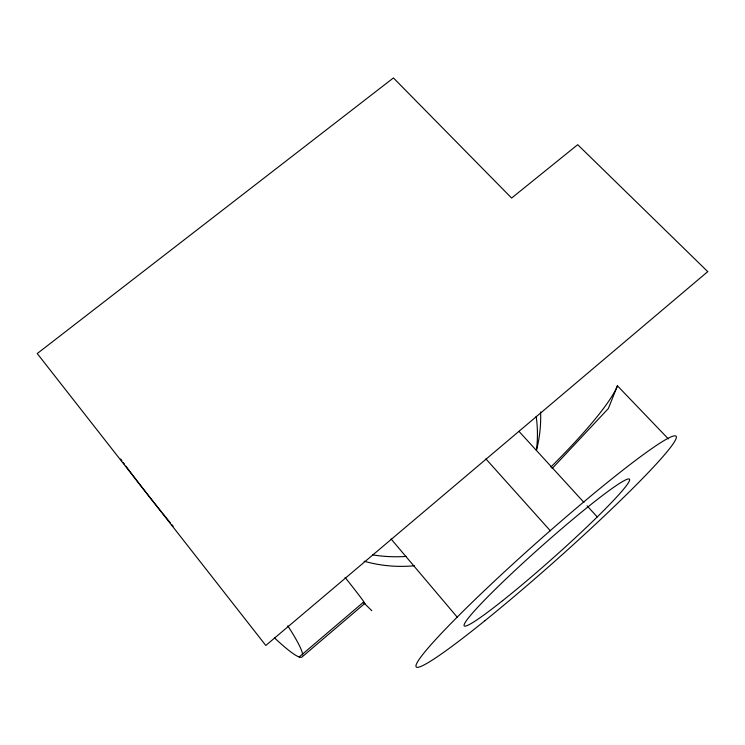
<?xml version="1.0" encoding="UTF-8"?>
<svg xmlns="http://www.w3.org/2000/svg" width="745" height="745" viewBox="0 0 745 745"><rect width="100%" height="100%" fill="white"/><g stroke="black" fill="none" stroke-linecap="round" stroke-linejoin="round"><path stroke-width="1.12" d="M668.33 438.87L617.437 385.798L608.367 408.511L552.12 468.577M299.155 656.997L363.309 602.332L371.783 610.677M364.724 603.525L301.874 657.109A169.217 15.17 50.1 0 1 274.421 637.822M518.939 431.318L583.922 502.381M587.051 505.799L597.229 516.937M485.908 458.911L550.359 530.812M391.069 538.97L457.505 617.503M540.6 411.966A142.072 136.475 -15.7 0 1 536.475 450.25M406.295 556.403A142.072 136.475 -15.7 0 1 372.556 554.857M536.158 416.381A134.016 129.351 -15.9 0 1 536.391 450.483M414.36 565.753A134.016 129.351 -15.9 0 1 364.137 561.236M345.075 577.412A167.56 2.542 50.3 0 1 363.309 602.332M617.437 385.798A170.419 25.302 -41.6 0 1 550.918 466.985M173.11 526.212A169.217 15.17 50.1 0 1 171.695 524.489M170.279 522.757A169.217 15.17 50.1 0 1 162.568 513.286M161.879 512.43A169.217 15.17 50.1 0 1 125.886 466.109M124.536 464.303A169.217 15.17 50.1 0 1 123.214 462.515M121.91 460.736A169.217 15.17 50.1 0 1 120.625 458.985M287.784 625.856A169.217 15.17 50.1 0 1 302.666 654.976M707.75 271.618L265.807 645.468L37.25 353.549L393.435 77.936L511.619 198.049L577.701 144.688L707.75 271.618M484.986 620.65A173.697 12.991 -41.6 0 0 676.292 436.589A173.697 12.991 -41.6 0 0 477.312 597.378A173.697 12.991 -41.6 0 0 484.986 620.65M502.614 600.675A110.39 8.195 -41.6 0 0 629.572 480.264A110.39 8.195 -41.6 0 0 508.574 576.49A110.39 8.195 -41.6 0 0 502.614 600.675"/></g></svg>
